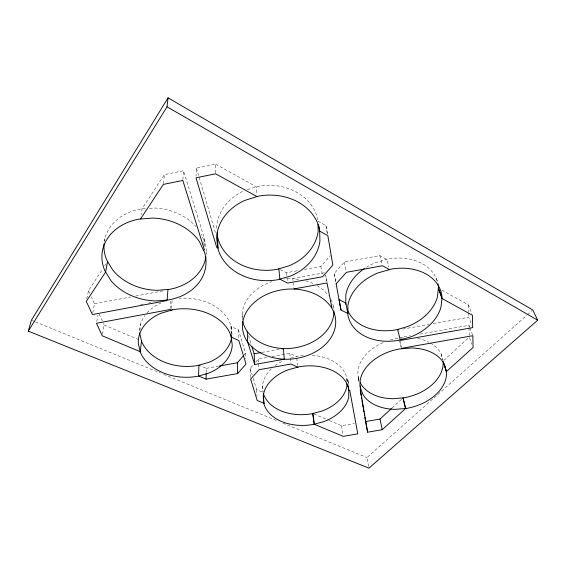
<?xml version="1.0" encoding="UTF-8"?>
<svg xmlns="http://www.w3.org/2000/svg" width="566" height="566" viewBox="0 0 566 566"><rect width="100%" height="100%" fill="white"/><g stroke="black" fill="none" stroke-linecap="round" stroke-linejoin="round"><path stroke-width="0.42" stroke-dasharray="2.83 2.12" d="M346.887 381.251L346.894 378.668A42.521 29.538 -6.6 0 0 310.989 355.257M215.639 172.934L215.696 164.19L196.43 168.109L196.077 176.026M206.229 372.492L206.3 368.332L200.131 365.714M206.229 254.035L206.265 252.309M203.831 244.646L203.937 240.373L201.107 234.317M204.468 246.252L204.644 239.418L183.511 170.741L164.388 174.632L141.917 208.925L141.09 214.811M182.889 179.648L183.511 170.741M171.526 308.527L172.128 300.348M170.076 308.718L170.691 300.539M163.44 183.589L164.388 174.632M139.894 330.579L140.679 323.95M102.573 334.173L104.151 325.011L103.444 323.448M96.765 321.622L97.989 314.986M92.732 312.92L94.494 303.822L91.324 296.874M104.363 241.328L104.873 238.739M86.803 298.919L88.501 290.698L102.814 268.793M104.717 265.871L106.153 263.678M204.644 239.418L203.937 240.373L204.694 241.597A51.357 40.957 8.2 0 1 206.194 254.07M243.953 355.2L245.594 353.304L238.512 329.9L230.999 326.462L231.105 332.2M304.529 269.423L320.894 266.437L330.374 255.507M250.561 377.451L250.158 368.353L253.469 364.617M255.676 362.127L258.436 359.014L267.768 357.344M335.787 281.896L334.237 273.47L344.333 262.079L379.821 255.606L386.769 259.469L388.892 267.095M358.759 381.675L358.165 378.201L358.596 377.777L359.07 380.232M392.061 407.98L401.591 399.228M443.794 360.457L469.256 337.074M368.643 466.518L366.98 457.547L526.833 315.276M527.498 314.689L532.118 310.571M247.476 189.582L257.367 186.447A50.954 42.436 -4.5 0 1 317.887 220.132L318.177 221.794M290.896 358.066L297.78 356.148A42.521 29.538 -6.6 0 1 303.496 355.406M94.494 303.822L130.583 297.016M135.741 296.039L163.241 290.853M140.665 304.572L143.248 304.084M148.419 303.114L151.002 302.626M324.403 272.798L292.091 278.635A46.002 34.844 -6 0 0 284.592 278.925M280.375 269.628L286.431 272.727L297.631 270.682M261.867 352.392L279.894 349.158M402.681 329.101L428.773 324.438M433.124 323.66L468.782 317.285L471.796 325.231M206.3 368.332L218.391 366.167M272.005 356.58L289.813 353.389L296.57 356.488M399.228 337.753L410.421 335.765M419.894 334.074L468.973 325.337L469.575 326.936M329.32 420.503L341.524 425.674L354.189 423.502M401.11 338.114L403.558 337.909M145.342 208.656L140.142 209.059A51.357 40.957 8.2 0 0 104.37 241.194M149.629 208.323L153.91 207.991A51.357 40.957 8.2 0 1 195.956 226.513M298.501 279.441L292.785 278.67L293.91 288.186M305.774 280.786L315.106 284.217M32.205 320.568L34.66 321.573M35.474 321.905L160.404 373.022M163.666 374.359L277.984 421.132M282.88 423.135L366.98 457.547M104.151 325.011L139.873 340.159M253.151 378.187L256.639 389.67L263.254 392.471M313.861 413.951L328.506 420.156M348.706 384.321L347.913 380.005L346.894 379.538L347.474 382.814M215.696 164.19L256.228 186.766L256.801 194.923M327.509 233.942L325.938 225.593L317.901 221.115L317.887 220.132M441.827 290.139L468.492 304.989L471.846 313.691M317.151 285.625L323.971 290.323L328.273 295.48M88.501 290.698L89.909 293.782M99.163 314.066L103.083 322.67M469.872 327.728L472.553 334.895M383.203 342.572A43.228 29.793 -13 0 0 358.186 376.673L359.452 380.083M469.547 337.874L471.903 344.262M436.259 278.338L437.631 282.264M430.429 343.053A43.228 29.793 -13 0 1 441.176 354.16L442.973 359.799M248.524 335.61L251.078 343.866M250.158 368.353L252.153 374.911M196.43 168.109L215.731 233.758M379.821 255.606L382.326 264.909M400.084 340.98L401.796 347.432M401.004 347.184L398.662 338.312L396.922 338.454A43.228 29.793 -13 0 0 389.585 340.223M441.176 354.16L442.591 359.629M344.333 262.079L346.102 270.605M358.186 376.673L358.971 380.755M358.165 378.201L358.639 380.656M334.237 273.47L335.85 282.052M327.014 282.038L325.74 275.203L326.893 282.087M347.913 380.005L348.932 385.736M346.894 378.668L347.623 382.757M333.445 306.737L333.728 308.343M325.938 225.593L327.41 234.204M320.894 266.437L322.33 275.005M341.524 425.674L342.968 434.702M232.032 334.357L230.871 325.478A46.271 34.123 2.4 0 0 179.196 298.374M296.754 358.129L297.575 365.509M286.431 272.727L287.379 281.359M289.813 353.389L290.818 363.238M271.362 368.799A42.521 29.538 -6.6 0 0 262.567 385.665L263.169 391.622M262.567 385.665L262.964 392.288M258.436 359.014L258.987 368.912M256.639 389.67L256.978 396.299M245.594 353.304L245.814 359.077M242.149 314.13L242.333 319.429M238.512 329.9L238.795 339.749M468.492 304.989L468.662 312.015M468.683 312.892L468.782 317.285M468.973 325.337L469.016 327.014M469.037 327.856L469.214 335.397M231.444 326.66L231.579 334.046M139.576 330.452A46.271 34.123 2.4 0 1 144.953 315.503M147.047 312.913A46.271 34.123 2.4 0 1 161.112 302.952M216.679 228.155A50.954 42.436 -4.5 0 1 244.286 190.608M242.333 319.118A46.002 34.844 -6 0 1 271.906 281.613M331.018 299.541A46.002 34.844 -6 0 1 333.692 308.371M275.161 365.586A42.521 29.538 -6.6 0 1 282.958 360.882M417.793 338.461A43.228 29.793 -13 0 1 428.915 342.225M366.358 267.272A47.254 35.446 -15.1 0 1 375.343 262.695L387.653 259.079A47.254 35.446 -15.1 0 1 437.652 282.37"/><path stroke-width="0.85" d="M217.811 247.915L216.636 238.314A51.86 42.733 -4.5 0 1 244.753 200.435L258.075 196.232A51.86 42.733 -4.5 0 1 319.641 230.114L319.924 241.25A51.86 42.733 -4.5 0 1 290.634 275.975L278.33 279.625A51.86 42.733 -4.5 0 1 218.129 249.38L217.203 232.492M345.798 304.282L345.826 294.886A47.254 35.446 -15.1 0 1 364.306 268.617M346.873 383.819L346.866 386.394A42.521 29.538 -6.6 0 1 321.884 411.072L311.647 413.796A42.521 29.538 -6.6 0 1 263.339 393.342M231.147 334.662L231.19 337.124L238.824 340.569L246.005 364.03L237.656 373.539L206.109 379.149L206.208 373.319M167.968 289.452L167.112 300.037L166.673 300.631L92.414 314.569L86.294 301.388L105.637 271.991L107.582 261.485M140.262 351.684L141.493 340.845M28.3 331.138L167.012 106.79L168.052 97.847L532.783 309.984L537.7 320.2L368.947 468.153L28.3 331.138L31.392 320.236L168.052 97.847M140.502 219.014L163.355 184.403L182.832 180.455L204.383 249.67L203.675 250.632L204.439 251.863A52.256 41.233 7.8 0 1 168.81 299.902L155.975 300.935A52.256 41.233 7.8 0 1 110.886 280.538L104.837 270.69A52.256 41.233 7.8 0 1 138.691 219.155L152.714 218.059A52.256 41.233 7.8 0 1 199.338 241.484L203.675 250.632M219.254 366.018L237.38 362.778L243.401 355.83M336.169 283.771L346.456 272.31L382.552 265.751L389.599 269.635L390.505 269.239A48.025 35.587 -14.9 0 1 442.025 297.652L440.978 307.154A48.025 35.587 -14.9 0 1 410.265 337.081L398.648 340.286A48.025 35.587 -14.9 0 1 347.842 314.717L347.892 305.272A48.025 35.587 -14.9 0 1 377.982 272.89L389.599 269.635M401.435 348.798L402.009 348.239L472.851 335.695L473.084 347.46L446.333 371.671L443.256 361.999M364.837 417.213L365.579 421.543L379.991 419.073L391.431 408.567M365.579 421.543L367.617 432.183L382.234 429.693L405.673 408.475L403.042 397.898L405.489 408.638M217.839 237.692L218.143 239.149A50.954 42.436 -4.5 0 0 277.34 269.275L289.438 265.659A50.954 42.436 -4.5 0 0 318.184 231.183L317.993 224.469M247.243 331.478C255.705 342.642 269.664 347.913 283.325 348.543L284.316 359.205L254.686 364.497L247.689 342.14A46.737 34.979 -6 0 1 250.405 306.34A46.737 34.979 -6 0 1 293.315 289.014L327.042 282.95L332.016 308.449A46.737 34.979 -6 0 1 285.497 359.254C271.291 358.858 256.582 353.715 247.689 342.14L247.243 331.478A46.002 34.844 -6 0 1 242.779 321.573M254.686 364.497L254.141 353.778L261.011 352.547M281.606 348.847L284.486 348.585A46.002 34.844 -6 0 0 333.876 310.861M294.016 289.049C308.435 289.785 323.398 295.473 331.697 307.84M140.531 351.79L102.29 335.836L96.461 323.285L170.019 309.538L171.406 310.161M206.109 379.149L198.574 376.008L198.885 365.183L199.359 365.388M264.188 403.367L257.19 400.452L250.632 379.107L259.037 369.74L290.903 364.058L298.049 367.284M218.059 248.035L216.679 247.342L195.999 177.788L215.632 173.812L256.914 196.551M340.973 310.005L347.849 313.479L345.805 303.051L339.027 299.584L340.973 310.005L336.091 283.58M398.337 329.879L397.551 329.476L395.896 329.829A47.254 35.446 -15.1 0 1 347.411 309.913M167.012 106.79L537.7 320.2M360.316 382.39L360.889 383.925A43.228 29.793 -13 0 0 393.122 398.726L403.841 397.834A43.228 29.793 -13 0 0 443.143 361.752M441.805 297.115L438.374 288.214L441.94 298.459L472.461 315.269L472.695 327.615L401.124 340.336L400.332 339.933L397.551 329.476L407.322 326.646A47.254 35.446 -15.1 0 0 437.454 296.867L438.459 287.408A47.254 35.446 -15.1 0 0 438.027 284.04M444.19 364.271L446.503 371.522M251.842 346.342L254.141 353.778M139.597 332.9L141.705 341.715A46.271 34.123 2.4 0 0 197.817 365.487L208.564 362.445A46.271 34.123 2.4 0 0 231.805 336.756M379.991 419.073L382.234 429.693M360.181 385.948L360.655 388.403L360.217 388.828L367.617 432.183M348.055 386.083L348.776 390.179L349.809 390.646L357.783 433.86L343.229 436.344L314.116 424.21L312.786 413.498L314.385 424.323M318.778 226.11L319.656 231.105L327.827 235.612L332.843 265.065L322.62 276.717L287.57 283.085L279.866 279.201L278.854 268.857M360.238 390.342L361.129 395.542M361.426 397.275L361.724 399.009M362.021 400.742L363.945 412.013M364.242 413.746L364.539 415.479M263.402 394.955L263.905 403.247M237.38 362.778L237.656 373.539M205.897 256.716A51.357 40.957 8.2 0 1 169.644 289.318L157.023 290.33A51.357 40.957 8.2 0 1 112.726 269.989L106.797 260.19A51.357 40.957 8.2 0 1 104.059 243.691M348.783 389.302L348.734 397.042A43.15 29.566 -6.6 0 1 323.349 421.776L312.963 424.514A43.15 29.566 -6.6 0 1 263.989 404.117L263.211 396.433A43.15 29.566 -6.6 0 1 287.875 369.888L298.975 366.81A43.15 29.566 -6.6 0 1 348.783 389.302M172.687 309.786L160.977 313.253A47.006 34.243 2.2 0 0 138.323 343.711L140.474 352.554A47.006 34.243 2.2 0 0 197.492 376.312L208.408 373.249A47.006 34.243 2.2 0 0 232.237 345.048L231.062 336.147A47.006 34.243 2.2 0 0 172.687 309.786M406.48 408.411L395.606 409.324A43.872 29.835 -12.8 0 1 362.962 394.552L360.238 387.293A43.872 29.835 -12.8 0 1 399.66 348.939L411.376 347.977A43.872 29.835 -12.8 0 1 444.515 364.631L446.482 372.23A43.872 29.835 -12.8 0 1 406.48 408.411"/></g></svg>
